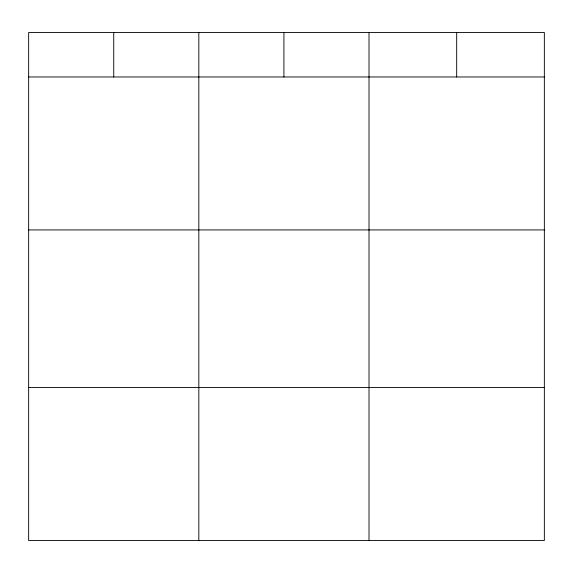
<?xml version="1.0" encoding="UTF-8"?>
<svg xmlns="http://www.w3.org/2000/svg" width="573" height="573" viewBox="0 0 573 573"><rect width="100%" height="100%" fill="white"/><g stroke="black" fill="none" stroke-linecap="round" stroke-linejoin="round"><path stroke-width="0.86" d="M544.35 229.931L544.35 32.518L28.65 32.518L28.65 540.482L544.35 540.482L544.35 229.931L28.65 229.931M28.65 76.975L544.35 76.975M28.65 387.527L544.35 387.527M456.681 32.518L456.681 76.975M369.012 32.518L369.012 540.482M283.921 32.518L283.921 76.975M198.831 32.518L198.831 540.482M113.741 32.518L113.741 76.975"/></g></svg>
